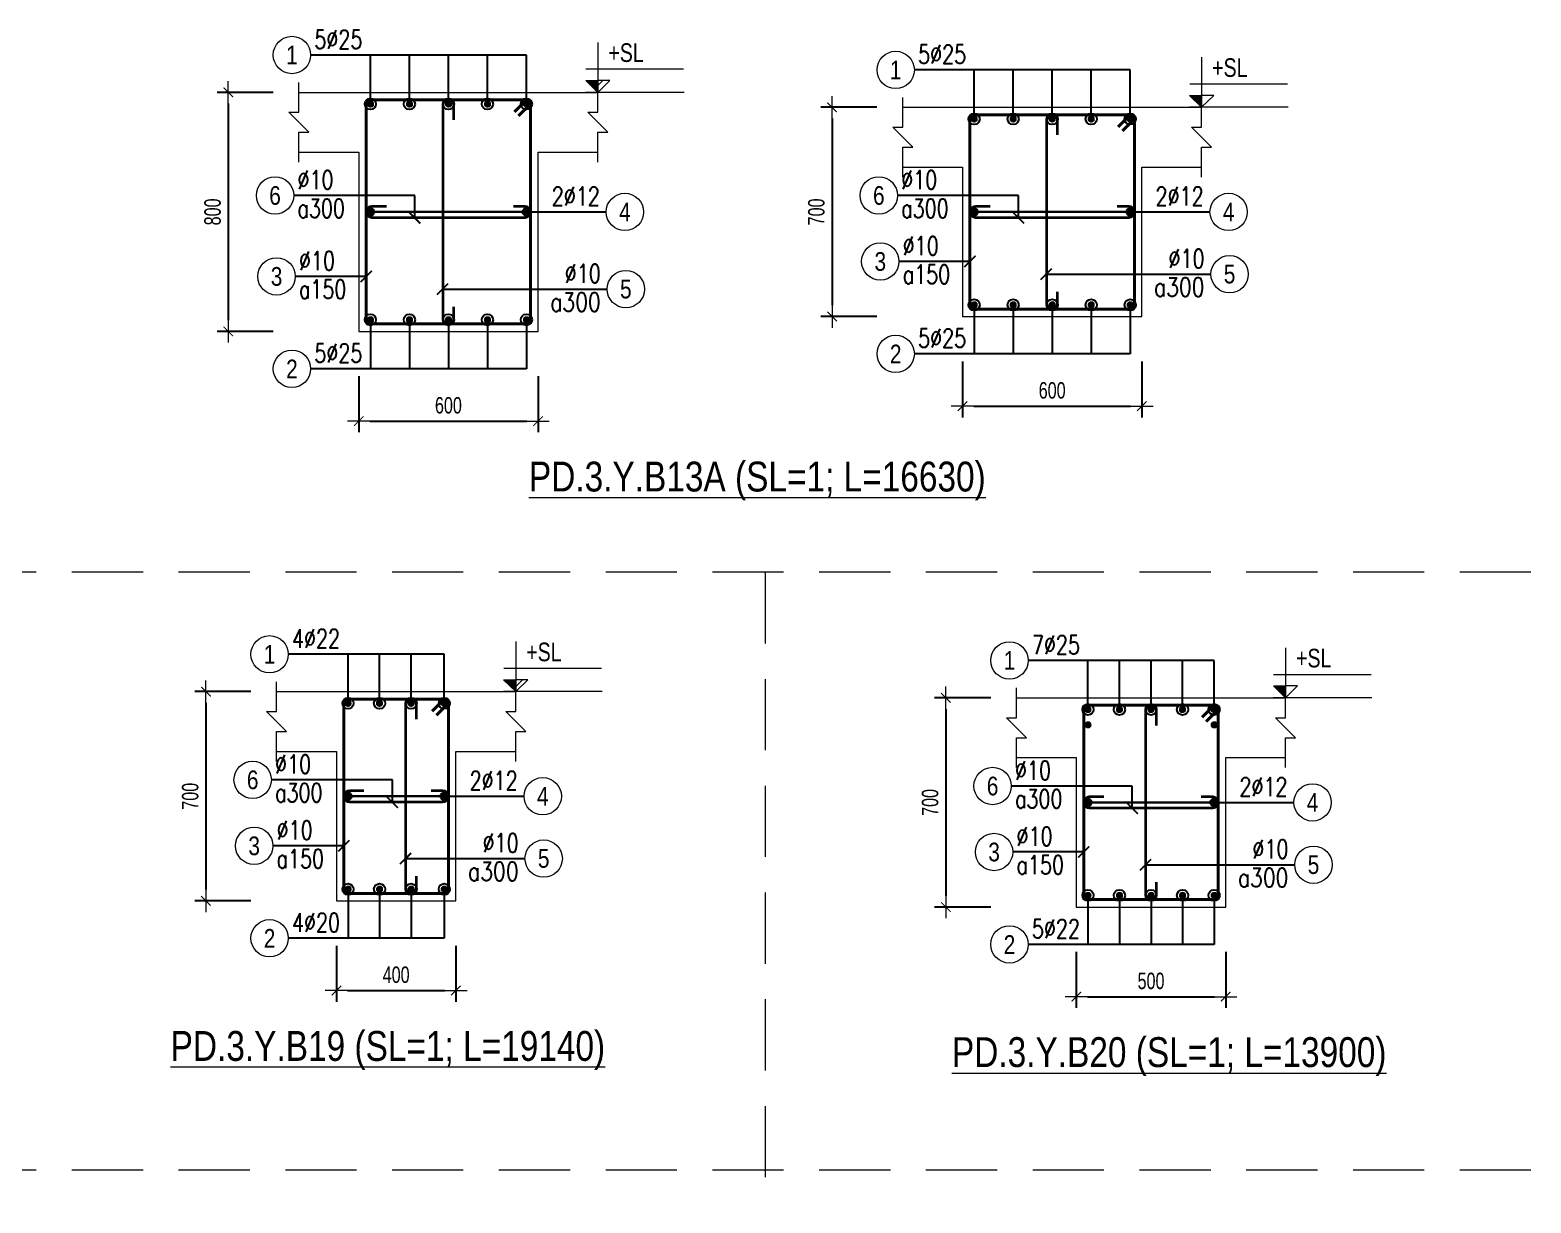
# Model space of a CAD drawing. Header units: millimetres. Extents: x 0 to 264070, y -218202 to 27271.
# Drawn here: x 259048 to 264070, y -197259 to -193334 of the extents above; entities that cross this region are included whole.
import ezdxf
from ezdxf.enums import TextEntityAlignment as Align

# ---------------------------------------------------------------- set-up
doc = ezdxf.new("R2010")
doc.units = ezdxf.units.MM
doc.header["$PDMODE"] = 3
doc.linetypes.add('HIDDEN2', pattern=[4.762499999999999, 3.175, -1.5875])
doc.layers.get('0').update_dxf_attribs({"lineweight": 20})
doc.layers.get('Defpoints').update_dxf_attribs({"color": 151, "lineweight": 9})
for name, color, linetype, lineweight in [('NDC_S_ANNO', 7, 'Continuous', 20), ('NDC_S_CONTINUOUS', 3, 'Continuous', 20), ('NDC_S_DIM', 1, 'Continuous', 15), ('NDC_S_HIDDEN', 8, 'HIDDEN2', 13), ('NDC_S_REBAR', 4, 'Continuous', 35), ('NDC_S_STIRRUP', 4, 'Continuous', 40), ('NDC_S_TEXT SYMBOL', 7, 'Continuous', 20), ('NDC_S_THIN LINE', 8, 'Continuous', 9), ('NDC_S_VN TEXT', 7, 'Continuous', 20)]:
    doc.layers.add(name, color=color, linetype=linetype, lineweight=lineweight)
doc.styles.add('ARIAL', font='arial.ttf', dxfattribs={"width": 0.8})
doc.styles.add('NDC_ANNO', font='', dxfattribs={"width": 0.8})
doc.styles.add('NDC_DIM', font='', dxfattribs={"width": 0.75})
doc.styles.add('NDC_EN TXT', font='romans.shx', dxfattribs={"width": 0.8})
doc.styles.get('NDC_ANNO').set_extended_font_data('Dotum')
doc.styles.get('NDC_DIM').set_extended_font_data('Dotum')
doc.dimstyles.new('NDC_dim_25', dxfattribs={"dimscale": 25, "dimtxt": 2.2, "dimasz": 1.5, "dimexe": 1.5, "dimexo": 2.5, "dimgap": 1, "dimtad": 1, "dimdec": 0, "dimzin": 0, "dimdsep": 46, "dimtxsty": 'NDC_DIM', "dimblk": 'DIMMARK', "dimcen": 0.09, "dimdle": 1.2, "dimclrd": 1, "dimclre": 1, "dimclrt": 3, "dimadec": 0, "dimazin": 0, "dimtfac": 1, "dimtdec": 0, "dimtix": 1, "dimtofl": 0, "dimtmove": 0, "dimatfit": 3, "dimfxl": 6, "dimfxlon": 1, "dimtolj": 1, "dimtzin": 0, "dimarcsym": 0})

# ---------------------------------------------------------------- blocks, each defined once
blk = doc.blocks.new('kata_block_TD')
at = {"color": 6, "linetype": 'ByBlock', "lineweight": -2, "style": 'ARIAL', "width": 0.8}
blk.add_attdef('SECTDET2', text='', height=5, dxfattribs=at).set_placement((0, 7.970649532882817), align=Align.CENTER)
at = {"color": 0, "linetype": 'ByBlock', "lineweight": -2, "style": 'ARIAL', "width": 0.8}
blk.add_attdef('SECTDET1', text='', height=5, dxfattribs=at).set_placement((0, 1.470649532882817), align=Align.CENTER)
at = {"color": 3, "lineweight": 25, "style": 'ARIAL', "width": 0.8}
blk.add_attdef('SSCALE', text='', height=2.5, dxfattribs=at).set_placement((0, -3.998868953555331), align=Align.CENTER)
blk = doc.blocks.new('kata_block_CT')
at = {"layer": 'NDC_S_ANNO'}
blk.add_hatch(color=3, dxfattribs=at).paths.add_polyline_path([(0, 1.596954857557648), (-1.612010908633238, 1.596954857557648), (0, 0)])
at = {"layer": 'NDC_S_ANNO', "ltscale": 50}
h = blk.add_hatch(dxfattribs=at)
h.set_pattern_fill('ANSI31', color=256, scale=1.406250541793835, style=0)
h.set_pattern_definition([(45.00000000000001, (0, 5.456968210637569e-12), (-3.157122508925224, 3.157122508925225), [])])
h.paths.add_polyline_path([(0, 1.596954857557648), (0, 0), (1.612010908924276, 1.596954857557648)])
for p, q in [((-1.592704896858777, 3.140833880479477), (11.46947077315417, 3.140833880479477)), ((11.56125648126181, 5.456968210637569e-12), (-1.63869572513795, 5.456968210637569e-12))]:
    blk.add_line(p, q, dxfattribs=at)
for points in [[(0, 6.69495074864426), (0, 0)], [(0, 0), (-1.612010908924276, 1.596954857557648), (0, 1.596954857557648)], [(0, 0), (1.612010908924276, 1.596954857557648), (0, 1.596954857557648)]]:
    blk.add_lwpolyline(points, dxfattribs=at)
at = {"layer": 'NDC_S_ANNO', "color": 8, "ltscale": 50}
blk.add_lwpolyline([(0, 0), (-1.612010908633238, 1.596954857557648), (0, 1.596954857557648)], dxfattribs=at)
at = {"layer": 'NDC_S_TEXT SYMBOL', "color": 3, "style": 'NDC_ANNO', "width": 0.8}
blk.add_attdef('CT', (1.409564409346785, 4.068271311703938), '', height=2.5, dxfattribs=at)
blk = doc.blocks.new('DIMMARK')
at = {"layer": 'NDC_S_DIM', "color": 1}
blk.add_line((-1.5, 0), (1, 0), dxfattribs=at)
at = {"layer": 'NDC_S_DIM', "color": 2, "const_width": 0.1}
blk.add_lwpolyline([(-0.4242640687119285, -0.4242640687119285), (0.4242640687119285, 0.4242640687119285)], dxfattribs=at)
blk = doc.blocks.new('*D707')
at = {"layer": 'Defpoints', "color": 0, "transparency": 16777216}
for p in [(260073.3753506809, -196248.340802604), (260473.3753506809, -196248.340802604), (260473.3753506809, -196548.340802604)]:
    blk.add_point(p, dxfattribs=at)
at = {"layer": 'NDC_S_DIM', "color": 1, "lineweight": -2, "transparency": 16777216}
for p, q in [((260073.3753506809, -196398.340802604), (260073.3753506809, -196585.840802604)), ((260473.3753506809, -196398.340802604), (260473.3753506809, -196585.840802604)), ((260110.8753506809, -196548.340802604), (260435.8753506809, -196548.340802604))]:
    blk.add_line(p, q, dxfattribs=at)
at = {"layer": 'NDC_S_DIM', "color": 1, "lineweight": -2, "transparency": 16777216, "xscale": 37.5, "yscale": 37.5, "zscale": 37.5, "rotation": 180}
blk.add_blockref('DIMMARK', (260073.3753506809, -196548.340802604), dxfattribs=at)
at = {"layer": 'NDC_S_DIM', "color": 1, "lineweight": -2, "transparency": 16777216, "xscale": 37.5, "yscale": 37.5, "zscale": 37.5}
blk.add_blockref('DIMMARK', (260473.3753506809, -196548.340802604), dxfattribs=at)
at = {"layer": 'NDC_S_DIM', "color": 3, "transparency": 16777216, "insert": (260273.3753506809, -196495.840802604), "char_height": 55.00000000000001, "attachment_point": 5, "style": 'NDC_DIM'}
blk.add_mtext('\\A1;400', dxfattribs=at)
blk = doc.blocks.new('*D708')
at = {"layer": 'Defpoints', "color": 0, "transparency": 16777216}
for p in [(260143.0484752253, -195548.340802604), (259637.0484752253, -196248.340802604), (260143.0484752253, -196248.340802604)]:
    blk.add_point(p, dxfattribs=at)
at = {"layer": 'NDC_S_DIM', "color": 1, "lineweight": -2, "transparency": 16777216}
for p, q in [((259787.0484752253, -195548.340802604), (259599.5484752253, -195548.340802604)), ((259637.0484752253, -195585.840802604), (259637.0484752253, -196210.840802604)), ((259787.0484752253, -196248.340802604), (259599.5484752253, -196248.340802604))]:
    blk.add_line(p, q, dxfattribs=at)
at = {"layer": 'NDC_S_DIM', "color": 1, "lineweight": -2, "transparency": 16777216, "xscale": 37.5, "yscale": 37.5, "zscale": 37.5}
for p, rotation in [((259637.0484752253, -195548.340802604), 90), ((259637.0484752253, -196248.340802604), 270)]:
    blk.add_blockref('DIMMARK', p, dxfattribs=dict(at, rotation=rotation))
at = {"layer": 'NDC_S_DIM', "color": 3, "transparency": 16777216, "insert": (259584.5484752253, -195898.340802604), "char_height": 55.00000000000001, "attachment_point": 5, "rotation": 90, "style": 'NDC_DIM'}
blk.add_mtext('\\A1;700', dxfattribs=at)
blk = doc.blocks.new('kata_block_THEP')
at = {"layer": 'NDC_S_REBAR', "color": 0}
for p, q in [((-0.5, 0), (0.5, 0)), ((-0.3535533905960619, 0.353553390592424), (0.3535533905960619, -0.353553390592424)), ((0.3535533905960619, 0.353553390592424), (-0.3535533905960619, -0.353553390592424)), ((0, 0.5), (0, -0.5))]:
    blk.add_line(p, q, dxfattribs=at)
at = {"layer": 'NDC_S_REBAR', "color": 0, "const_width": 0.08333333333333334}
blk.add_lwpolyline([(-0.5, -1.818989403545856e-12, 1), (0.5000000000145519, -1.818989403545856e-12, 1), (-0.5, -1.818989403545856e-12, 1)], format="xyb", dxfattribs=at)
blk = doc.blocks.new('*U240')
blk.add_circle((-2.5, 0), 2.5)
at = {"layer": 'NDC_S_VN TEXT', "color": 3, "style": 'NDC_EN TXT', "width": 0.75}
blk.add_attdef('DK1', (0.5, 0.8455043070534884), '', height=2.5, dxfattribs=at)
at = {"layer": 'NDC_S_VN TEXT', "color": 7, "style": 'ARIAL', "width": 0.8}
blk.add_attdef('SH2', text='', height=2.5, dxfattribs=at).set_placement((-2.5, 0), align=Align.MIDDLE)
blk = doc.blocks.new('*U241')
blk.add_circle((-2.5, 0), 2.5)
at = {"layer": 'NDC_S_VN TEXT', "color": 3, "style": 'NDC_EN TXT', "width": 0.75}
for tag, p in [('DK1', (0.5, 0.8455043070534884)), ('KC1', (0.5, -2.972544307831413))]:
    blk.add_attdef(tag, p, '', height=2.5, dxfattribs=at)
at = {"layer": 'NDC_S_VN TEXT', "color": 7, "style": 'ARIAL', "width": 0.8}
blk.add_attdef('SH2', text='', height=2.5, dxfattribs=at).set_placement((-2.5, 0), align=Align.MIDDLE)
blk = doc.blocks.new('*U239')
blk.add_circle((2.5, 0), 2.5)
at = {"layer": 'NDC_S_VN TEXT', "color": 3, "style": 'NDC_EN TXT', "width": 0.75}
blk.add_attdef('DK2', text='', height=2.5, dxfattribs=at).set_placement((-0.85, 0.8455043070534884), align=Align.RIGHT)
at = {"layer": 'NDC_S_VN TEXT', "color": 7, "style": 'ARIAL', "width": 0.8}
blk.add_attdef('SH3', text='', height=2.5, dxfattribs=at).set_placement((2.5, 0), align=Align.MIDDLE)
blk = doc.blocks.new('*U321')
blk.add_circle((2.5, 0), 2.5)
at = {"layer": 'NDC_S_VN TEXT', "color": 3, "style": 'NDC_EN TXT'}
for tag, width, p in [('DK2', 0.75, (-0.85, 0.8455043070534884)), ('KC2', 0.8, (-0.85, -2.972544307831413))]:
    blk.add_attdef(tag, text='', height=2.5, dxfattribs=dict(at, width=width)).set_placement(p, align=Align.RIGHT)
at = {"layer": 'NDC_S_VN TEXT', "color": 7, "style": 'ARIAL', "width": 0.8}
blk.add_attdef('SH3', text='', height=2.5, dxfattribs=at).set_placement((2.5, 0), align=Align.MIDDLE)
blk = doc.blocks.new('*D709')
at = {"layer": 'Defpoints', "color": 0, "transparency": 16777216}
for p in [(262548.8096898029, -196269.0236744645), (263048.8096898029, -196269.0236744645), (263048.8096898029, -196569.0236744645)]:
    blk.add_point(p, dxfattribs=at)
at = {"layer": 'NDC_S_DIM', "color": 1, "lineweight": -2, "transparency": 16777216}
for p, q in [((262548.8096898029, -196419.0236744645), (262548.8096898029, -196606.5236744645)), ((263048.8096898029, -196419.0236744645), (263048.8096898029, -196606.5236744645)), ((262586.3096898029, -196569.0236744645), (263011.3096898029, -196569.0236744645))]:
    blk.add_line(p, q, dxfattribs=at)
at = {"layer": 'NDC_S_DIM', "color": 1, "lineweight": -2, "transparency": 16777216, "xscale": 37.5, "yscale": 37.5, "zscale": 37.5, "rotation": 180}
blk.add_blockref('DIMMARK', (262548.8096898029, -196569.0236744645), dxfattribs=at)
at = {"layer": 'NDC_S_DIM', "color": 1, "lineweight": -2, "transparency": 16777216, "xscale": 37.5, "yscale": 37.5, "zscale": 37.5}
blk.add_blockref('DIMMARK', (263048.8096898029, -196569.0236744645), dxfattribs=at)
at = {"layer": 'NDC_S_DIM', "color": 3, "transparency": 16777216, "insert": (262798.8096898029, -196516.5236744645), "char_height": 55.00000000000001, "attachment_point": 5, "style": 'NDC_DIM'}
blk.add_mtext('\\A1;500', dxfattribs=at)
blk = doc.blocks.new('*D710')
at = {"layer": 'Defpoints', "color": 0, "transparency": 16777216}
for p in [(262618.4828143472, -195569.0236744645), (262112.4828143472, -196269.0236744645), (262618.4828143472, -196269.0236744645)]:
    blk.add_point(p, dxfattribs=at)
at = {"layer": 'NDC_S_DIM', "color": 1, "lineweight": -2, "transparency": 16777216}
for p, q in [((262262.4828143472, -195569.0236744645), (262074.9828143472, -195569.0236744645)), ((262112.4828143472, -195606.5236744645), (262112.4828143472, -196231.5236744645)), ((262262.4828143472, -196269.0236744645), (262074.9828143472, -196269.0236744645))]:
    blk.add_line(p, q, dxfattribs=at)
at = {"layer": 'NDC_S_DIM', "color": 1, "lineweight": -2, "transparency": 16777216, "xscale": 37.5, "yscale": 37.5, "zscale": 37.5}
for p, rotation in [((262112.4828143472, -195569.0236744645), 90), ((262112.4828143472, -196269.0236744645), 270)]:
    blk.add_blockref('DIMMARK', p, dxfattribs=dict(at, rotation=rotation))
at = {"layer": 'NDC_S_DIM', "color": 3, "transparency": 16777216, "insert": (262059.9828143472, -195919.0236744644), "char_height": 55.00000000000001, "attachment_point": 5, "rotation": 90, "style": 'NDC_DIM'}
blk.add_mtext('\\A1;700', dxfattribs=at)
blk = doc.blocks.new('*D780')
at = {"layer": 'Defpoints', "color": 0, "transparency": 16777216}
for p in [(260148.21023786, -194343.0467164834), (260748.21023786, -194343.0467164834), (260748.21023786, -194643.0467164834)]:
    blk.add_point(p, dxfattribs=at)
at = {"layer": 'NDC_S_DIM', "color": 1, "lineweight": -2, "transparency": 16777216}
for p, q in [((260148.21023786, -194493.0467164834), (260148.21023786, -194680.5467164834)), ((260748.21023786, -194493.0467164834), (260748.21023786, -194680.5467164834)), ((260185.71023786, -194643.0467164834), (260710.71023786, -194643.0467164834))]:
    blk.add_line(p, q, dxfattribs=at)
at = {"layer": 'NDC_S_DIM', "color": 1, "lineweight": -2, "transparency": 16777216, "xscale": 37.5, "yscale": 37.5, "zscale": 37.5, "rotation": 180}
blk.add_blockref('DIMMARK', (260148.21023786, -194643.0467164834), dxfattribs=at)
at = {"layer": 'NDC_S_DIM', "color": 1, "lineweight": -2, "transparency": 16777216, "xscale": 37.5, "yscale": 37.5, "zscale": 37.5}
blk.add_blockref('DIMMARK', (260748.21023786, -194643.0467164834), dxfattribs=at)
at = {"layer": 'NDC_S_DIM', "color": 3, "transparency": 16777216, "insert": (260448.21023786, -194590.5467164834), "char_height": 55.00000000000001, "attachment_point": 5, "style": 'NDC_DIM'}
blk.add_mtext('\\A1;600', dxfattribs=at)
blk = doc.blocks.new('*D781')
at = {"layer": 'Defpoints', "color": 0, "transparency": 16777216}
for p in [(260217.8833624044, -193543.0467164834), (259711.8833624043, -194343.0467164834), (260217.8833624044, -194343.0467164834)]:
    blk.add_point(p, dxfattribs=at)
at = {"layer": 'NDC_S_DIM', "color": 1, "lineweight": -2, "transparency": 16777216}
for p, q in [((259861.8833624043, -193543.0467164834), (259674.3833624043, -193543.0467164834)), ((259711.8833624043, -193580.5467164834), (259711.8833624043, -194305.5467164834)), ((259861.8833624043, -194343.0467164834), (259674.3833624043, -194343.0467164834))]:
    blk.add_line(p, q, dxfattribs=at)
at = {"layer": 'NDC_S_DIM', "color": 1, "lineweight": -2, "transparency": 16777216, "xscale": 37.5, "yscale": 37.5, "zscale": 37.5}
for p, rotation in [((259711.8833624043, -193543.0467164834), 90), ((259711.8833624043, -194343.0467164834), 270)]:
    blk.add_blockref('DIMMARK', p, dxfattribs=dict(at, rotation=rotation))
at = {"layer": 'NDC_S_DIM', "color": 3, "transparency": 16777216, "insert": (259659.3833624044, -193943.0467164833), "char_height": 55.00000000000001, "attachment_point": 5, "rotation": 90, "style": 'NDC_DIM'}
blk.add_mtext('\\A1;800', dxfattribs=at)
blk = doc.blocks.new('*D782')
at = {"layer": 'Defpoints', "color": 0, "transparency": 16777216}
for p in [(262168.105331376, -194293.0467164834), (262768.105331376, -194293.0467164834), (262768.105331376, -194593.0467164834)]:
    blk.add_point(p, dxfattribs=at)
at = {"layer": 'NDC_S_DIM', "color": 1, "lineweight": -2, "transparency": 16777216}
for p, q in [((262168.105331376, -194443.0467164834), (262168.105331376, -194630.5467164834)), ((262768.105331376, -194443.0467164834), (262768.105331376, -194630.5467164834)), ((262205.605331376, -194593.0467164834), (262730.605331376, -194593.0467164834))]:
    blk.add_line(p, q, dxfattribs=at)
at = {"layer": 'NDC_S_DIM', "color": 1, "lineweight": -2, "transparency": 16777216, "xscale": 37.5, "yscale": 37.5, "zscale": 37.5, "rotation": 180}
blk.add_blockref('DIMMARK', (262168.105331376, -194593.0467164834), dxfattribs=at)
at = {"layer": 'NDC_S_DIM', "color": 1, "lineweight": -2, "transparency": 16777216, "xscale": 37.5, "yscale": 37.5, "zscale": 37.5}
blk.add_blockref('DIMMARK', (262768.105331376, -194593.0467164834), dxfattribs=at)
at = {"layer": 'NDC_S_DIM', "color": 3, "transparency": 16777216, "insert": (262468.105331376, -194540.5467164834), "char_height": 55.00000000000001, "attachment_point": 5, "style": 'NDC_DIM'}
blk.add_mtext('\\A1;600', dxfattribs=at)
blk = doc.blocks.new('*D783')
at = {"layer": 'Defpoints', "color": 0, "transparency": 16777216}
for p in [(262237.7784559203, -193593.0467164834), (261731.7784559203, -194293.0467164834), (262237.7784559203, -194293.0467164834)]:
    blk.add_point(p, dxfattribs=at)
at = {"layer": 'NDC_S_DIM', "color": 1, "lineweight": -2, "transparency": 16777216}
for p, q in [((261881.7784559203, -193593.0467164834), (261694.2784559203, -193593.0467164834)), ((261731.7784559203, -193630.5467164834), (261731.7784559203, -194255.5467164834)), ((261881.7784559203, -194293.0467164834), (261694.2784559203, -194293.0467164834))]:
    blk.add_line(p, q, dxfattribs=at)
at = {"layer": 'NDC_S_DIM', "color": 1, "lineweight": -2, "transparency": 16777216, "xscale": 37.5, "yscale": 37.5, "zscale": 37.5}
for p, rotation in [((261731.7784559203, -193593.0467164834), 90), ((261731.7784559203, -194293.0467164834), 270)]:
    blk.add_blockref('DIMMARK', p, dxfattribs=dict(at, rotation=rotation))
at = {"layer": 'NDC_S_DIM', "color": 3, "transparency": 16777216, "insert": (261679.2784559203, -193943.0467164833), "char_height": 55.00000000000001, "attachment_point": 5, "rotation": 90, "style": 'NDC_DIM'}
blk.add_mtext('\\A1;700', dxfattribs=at)

msp = doc.modelspace()

# ---------------------------------------------------------------- linework, layer by layer
at = {"layer": 'NDC_S_CONTINUOUS'}
for points in [[(259948.21023786, -193543.0467164834), (260148.21023786, -193543.0467164834), (260148.21023786, -193543.0467164834), (260748.21023786, -193543.0467164834), (260748.21023786, -193543.0467164834), (260948.21023786, -193543.0467164834)], [(261968.105331376, -193593.0467164834), (262168.105331376, -193593.0467164834), (262168.105331376, -193593.0467164834), (262768.105331376, -193593.0467164834), (262768.105331376, -193593.0467164834), (262968.105331376, -193593.0467164834)], [(259948.21023786, -193743.0467164834), (260148.21023786, -193743.0467164834), (260148.21023786, -194343.0467164834), (260748.21023786, -194343.0467164834), (260748.21023786, -193743.0467164834), (260948.21023786, -193743.0467164834)], [(261968.105331376, -193793.0467164834), (262168.105331376, -193793.0467164834), (262168.105331376, -194293.0467164834), (262768.105331376, -194293.0467164834), (262768.105331376, -193793.0467164834), (262968.105331376, -193793.0467164834)], [(259873.3753506809, -195548.340802604), (260073.3753506809, -195548.340802604), (260073.3753506809, -195548.340802604), (260473.3753506809, -195548.340802604), (260473.3753506809, -195548.340802604), (260673.3753506809, -195548.340802604)], [(262348.8096898029, -195569.0236744645), (262548.8096898029, -195569.0236744645), (262548.8096898029, -195569.0236744645), (263048.8096898029, -195569.0236744645), (263048.8096898029, -195569.0236744645), (263248.8096898029, -195569.0236744645)], [(259873.3753506809, -195748.340802604), (260073.3753506809, -195748.340802604), (260073.3753506809, -196248.340802604), (260473.3753506809, -196248.340802604), (260473.3753506809, -195748.340802604), (260673.3753506809, -195748.340802604)], [(262348.8096898029, -195769.0236744645), (262548.8096898029, -195769.0236744645), (262548.8096898029, -196269.0236744645), (263048.8096898029, -196269.0236744645), (263048.8096898029, -195769.0236744645), (263248.8096898029, -195769.0236744645)]]:
    msp.add_lwpolyline(points, dxfattribs=at)
at = {"layer": 'NDC_S_HIDDEN', "ltscale": 75}
for p, q in [((264069.962048562, -195149.0592886377), (246139.3854869821, -195149.0592886377)), ((261508.4511111933, -195149.0592886377), (261508.4511111933, -201149.0592886309)), ((264069.962048562, -197149.0592886354), (246139.3854869821, -197149.0592886354))]:
    msp.add_line(p, q, dxfattribs=at)
at = {"layer": 'NDC_S_REBAR'}
for points in [[(260466.5802799541, -193635.3914064167), (260466.5802799541, -193586.4782366068, 0.9999999999999999), (260429.7162799541, -193586.4782366068), (260429.7162799541, -194299.6147164833, 0.9999999999999999), (260466.5802799541, -194299.6147164833), (260466.5802799541, -194260.3578254745, -0.414213562)], [(262486.4753734701, -193685.3914064167), (262486.4753734701, -193636.4782366068, 0.9999999999999999), (262449.6113734701, -193636.4782366068), (262449.6113734701, -194249.6147164833, 0.9999999999999999), (262486.4753734701, -194249.6147164833), (262486.4753734701, -194210.3578254745, -0.414213562)], [(260240.5554076699, -193924.6147164834), (260191.6422378601, -193924.6147164834, 0.9999999999999999), (260191.6422378601, -193961.4787164834), (260704.77823786, -193961.4787164834, 0.9999999999999999), (260704.77823786, -193924.6147164834), (260665.5213468512, -193924.6147164834, -0.414213562)], [(262260.4505011859, -193924.6147164834), (262211.5373313761, -193924.6147164834, 0.9999999999999999), (262211.5373313761, -193961.4787164834), (262724.673331376, -193961.4787164834, 0.9999999999999999), (262724.673331376, -193924.6147164834), (262685.4164403672, -193924.6147164834, -0.414213562)], [(260341.807350681, -195640.6854925373), (260341.807350681, -195591.7723227275, 0.9999999999999999), (260304.9433506809, -195591.7723227275), (260304.9433506809, -196204.908802604, 0.9999999999999999), (260341.807350681, -196204.908802604), (260341.807350681, -196165.6519115951, -0.414213562)], [(262817.2416898029, -195661.3683643978), (262817.2416898029, -195612.4551945879, 0.9999999999999999), (262780.3776898028, -195612.4551945879), (262780.3776898028, -196225.5916744644, 0.9999999999999999), (262817.2416898029, -196225.5916744644), (262817.2416898029, -196186.3347834556, -0.414213562)], [(260165.7205204908, -195879.908802604), (260116.807350681, -195879.908802604, 0.9999999999999999), (260116.807350681, -195916.7728026041), (260429.9433506809, -195916.7728026041, 0.9999999999999999), (260429.9433506809, -195879.908802604), (260390.6864596721, -195879.908802604, -0.414213562)], [(262641.1548596128, -195900.5916744645), (262592.2416898029, -195900.5916744645, 0.9999999999999999), (262592.2416898029, -195937.4556744645), (263005.3776898028, -195937.4556744645, 0.9999999999999999), (263005.3776898028, -195900.5916744645), (262966.120798794, -195900.5916744645, -0.414213562)]]:
    msp.add_lwpolyline(points, format="xyb", dxfattribs=at)
at = {"layer": 'NDC_S_STIRRUP'}
for points in [[(260669.21023786, -193608.0467164834), (260709.21023786, -193568.0467164834, -0.414213562), (260723.21023786, -193582.0467164834), (260723.21023786, -194304.0467164834, -0.414213562), (260709.21023786, -194318.0467164834), (260187.21023786, -194318.0467164834, -0.414213562), (260173.21023786, -194304.0467164834), (260173.21023786, -193582.0467164834, -0.414213562), (260187.21023786, -193568.0467164834), (260709.21023786, -193568.0467164834, -0.414213562), (260723.21023786, -193582.0467164834), (260683.21023786, -193622.0467164834)], [(262689.105331376, -193658.0467164834), (262729.105331376, -193618.0467164834, -0.414213562), (262743.105331376, -193632.0467164834), (262743.105331376, -194254.0467164834, -0.414213562), (262729.105331376, -194268.0467164834), (262207.105331376, -194268.0467164834, -0.414213562), (262193.105331376, -194254.0467164834), (262193.105331376, -193632.0467164834, -0.414213562), (262207.105331376, -193618.0467164834), (262729.105331376, -193618.0467164834, -0.414213562), (262743.105331376, -193632.0467164834), (262703.105331376, -193672.0467164834)], [(260394.3753506809, -195613.340802604), (260434.3753506809, -195573.340802604, -0.414213562), (260448.3753506809, -195587.340802604), (260448.3753506809, -196209.340802604, -0.414213562), (260434.3753506809, -196223.340802604), (260112.3753506809, -196223.340802604, -0.414213562), (260098.3753506809, -196209.340802604), (260098.3753506809, -195587.340802604, -0.414213562), (260112.3753506809, -195573.340802604), (260434.3753506809, -195573.340802604, -0.414213562), (260448.3753506809, -195587.340802604), (260408.3753506809, -195627.340802604)], [(262969.8096898029, -195634.0236744645), (263009.8096898029, -195594.0236744645, -0.414213562), (263023.8096898029, -195608.0236744645), (263023.8096898029, -196230.0236744645, -0.414213562), (263009.8096898029, -196244.0236744645), (262587.8096898029, -196244.0236744645, -0.414213562), (262573.8096898029, -196230.0236744645), (262573.8096898029, -195608.0236744645, -0.414213562), (262587.8096898029, -195594.0236744645), (263009.8096898029, -195594.0236744645, -0.414213562), (263023.8096898029, -195608.0236744645), (262983.8096898029, -195648.0236744645)]]:
    msp.add_lwpolyline(points, format="xyb", dxfattribs=at)
at = {"layer": 'NDC_S_THIN LINE'}
for points in [[(259948.21023786, -193776.3800498167), (259948.21023786, -193676.3800498167), (259981.5435711934, -193676.3800498167), (259914.8769045267, -193609.71338315), (259948.21023786, -193609.71338315), (259948.21023786, -193509.71338315)], [(260948.21023786, -193776.3800498167), (260948.21023786, -193676.3800498167), (260981.5435711934, -193676.3800498167), (260914.8769045267, -193609.71338315), (260948.21023786, -193609.71338315), (260948.21023786, -193509.71338315)], [(261968.105331376, -193826.3800498167), (261968.105331376, -193726.3800498167), (262001.4386647093, -193726.3800498167), (261934.7719980426, -193659.71338315), (261968.105331376, -193659.71338315), (261968.105331376, -193559.71338315)], [(262968.105331376, -193826.3800498167), (262968.105331376, -193726.3800498167), (263001.4386647093, -193726.3800498167), (262934.7719980426, -193659.71338315), (262968.105331376, -193659.71338315), (262968.105331376, -193559.71338315)], [(259873.3753506809, -195781.6741359374), (259873.3753506809, -195681.6741359374), (259906.7086840143, -195681.6741359374), (259840.0420173476, -195615.0074692707), (259873.3753506809, -195615.0074692707), (259873.3753506809, -195515.0074692707)], [(260673.3753506809, -195781.6741359374), (260673.3753506809, -195681.6741359374), (260706.7086840143, -195681.6741359374), (260640.0420173476, -195615.0074692707), (260673.3753506809, -195615.0074692707), (260673.3753506809, -195515.0074692707)], [(262348.8096898029, -195802.3570077978), (262348.8096898029, -195702.3570077978), (262382.1430231362, -195702.3570077978), (262315.4763564696, -195635.6903411311), (262348.8096898029, -195635.6903411311), (262348.8096898029, -195535.6903411311)], [(263248.8096898029, -195802.3570077978), (263248.8096898029, -195702.3570077978), (263282.1430231362, -195702.3570077978), (263215.4763564696, -195635.6903411311), (263248.8096898029, -195635.6903411311), (263248.8096898029, -195535.6903411311)]]:
    msp.add_lwpolyline(points, dxfattribs=at)

# ---------------------------------------------------------------- block references
at = {"layer": 'NDC_S_REBAR', "color": 3, "xscale": 22, "yscale": 22, "zscale": 22}
for p in [(260187.21023786, -193582.0467164834), (262207.105331376, -193632.0467164834), (260187.21023786, -193943.0467164834), (262207.105331376, -193943.0467164834), (262207.105331376, -194254.0467164834), (260187.21023786, -194304.0467164834), (260112.3753506809, -195587.340802604), (262587.8096898029, -195608.0236744645), (260112.3753506809, -195898.340802604), (262587.8096898029, -195919.0236744645), (260112.3753506809, -196209.340802604), (262587.8096898029, -196230.0236744645)]:
    msp.add_blockref('kata_block_THEP', p, dxfattribs=at)
at = {"layer": 'NDC_S_REBAR', "xscale": 22, "yscale": 22, "zscale": 22}
for p in [(260317.71023786, -193582.0467164834), (260448.21023786, -193582.0467164834), (260578.71023786, -193582.0467164834), (260709.21023786, -193582.0467164834), (262337.605331376, -193632.0467164834), (262468.105331376, -193632.0467164834), (262598.605331376, -193632.0467164834), (262729.105331376, -193632.0467164834), (260709.21023786, -193943.0467164834), (262729.105331376, -193943.0467164834), (262337.605331376, -194254.0467164834), (262468.105331376, -194254.0467164834), (262598.605331376, -194254.0467164834), (262729.105331376, -194254.0467164834), (260317.71023786, -194304.0467164834), (260448.21023786, -194304.0467164834), (260578.71023786, -194304.0467164834), (260709.21023786, -194304.0467164834), (260434.3753506809, -195587.340802604), (263009.8096898029, -195608.0236744645), (262587.8096898029, -195659.6226865959), (263009.8096898029, -195659.6226865959), (260434.3753506809, -195898.340802604), (263009.8096898029, -195919.0236744645), (260217.8753506809, -196209.340802604), (260323.3753506809, -196209.340802604), (260434.3753506809, -196209.340802604), (262693.3096898029, -196230.0236744645), (262798.8096898029, -196230.0236744645), (262904.3096898029, -196230.0236744645), (263009.8096898029, -196230.0236744645)]:
    msp.add_blockref('kata_block_THEP', p, dxfattribs=at)
at = {"layer": 'NDC_S_REBAR', "xscale": -22, "yscale": 22, "zscale": 22, "rotation": 180}
for p in [(260217.8753506809, -195587.340802604), (260323.3753506809, -195587.340802604), (262693.3096898029, -195608.0236744645), (262798.8096898029, -195608.0236744645), (262904.3096898029, -195608.0236744645)]:
    msp.add_blockref('kata_block_THEP', p, dxfattribs=at)
at = {"layer": 'NDC_S_THIN LINE', "xscale": 25, "yscale": 25, "zscale": 25}
for name, p, values in [('*U240', (259987.21023786, -193418.0467164834), {'SH2': '1', 'DK1': '5%%c25'}), ('*U240', (262007.105331376, -193468.0467164834), {'SH2': '1', 'DK1': '5%%c25'}), ('*U241', (259930.71023786, -193888.0467164834), {'SH2': '6', 'DK1': '%%c10', 'KC1': 'a300'}), ('*U241', (261950.605331376, -193888.0467164834), {'SH2': '6', 'DK1': '%%c10', 'KC1': 'a300'}), ('*U239', (260976.1004816576, -193943.0467164834), {'SH3': '4', 'DK2': '2%%c12'}), ('*U239', (262995.9955751736, -193943.0467164834), {'SH3': '4', 'DK2': '2%%c12'}), ('*U241', (261955.605331376, -194108.8673870929), {'SH2': '3', 'DK1': '%%c10', 'KC1': 'a150'}), ('*U241', (259935.71023786, -194158.8673870929), {'SH2': '3', 'DK1': '%%c10', 'KC1': 'a150'}), ('*U321', (262999.1615302403, -194151.5138446627), {'SH3': '5', 'DK2': '%%c10', 'KC2': 'a300'}), ('*U321', (260979.2664367243, -194201.5138446627), {'SH3': '5', 'DK2': '%%c10', 'KC2': 'a300'}), ('*U240', (262007.105331376, -194418.0467164834), {'SH2': '2', 'DK1': '5%%c25'}), ('*U240', (259987.21023786, -194468.0467164834), {'SH2': '2', 'DK1': '5%%c25'}), ('*U240', (259912.3753506809, -195423.340802604), {'SH2': '1', 'DK1': '4%%c22'}), ('*U240', (262387.8096898029, -195444.0236744645), {'SH2': '1', 'DK1': '7%%c25'}), ('*U241', (259855.8753506809, -195843.340802604), {'SH2': '6', 'DK1': '%%c10', 'KC1': 'a300'}), ('*U241', (262331.3096898029, -195864.0236744645), {'SH2': '6', 'DK1': '%%c10', 'KC1': 'a300'}), ('*U239', (260701.2655944785, -195898.340802604), {'SH3': '4', 'DK2': '2%%c12'}), ('*U239', (263276.6999336004, -195919.0236744645), {'SH3': '4', 'DK2': '2%%c12'}), ('*U241', (259860.8753506809, -196064.1614732136), {'SH2': '3', 'DK1': '%%c10', 'KC1': 'a150'}), ('*U321', (260704.4315495452, -196106.8079307833), {'SH3': '5', 'DK2': '%%c10', 'KC2': 'a300'}), ('*U241', (262336.3096898029, -196084.844345074), {'SH2': '3', 'DK1': '%%c10', 'KC1': 'a150'}), ('*U321', (263279.8658886671, -196127.4908026438), {'SH3': '5', 'DK2': '%%c10', 'KC2': 'a300'}), ('*U240', (259912.3753506809, -196373.340802604), {'SH2': '2', 'DK1': '4%%c20'}), ('*U240', (262387.8096898029, -196394.0236744645), {'SH2': '2', 'DK1': '5%%c22'})]:
    msp.add_blockref(name, p, dxfattribs=at).add_auto_attribs(values)
at = {"layer": 'NDC_S_VN TEXT', "xscale": 25, "yscale": 25, "zscale": 25}
for p in [(260948.21023786, -193543.0467164834), (262968.105331376, -193593.0467164834), (260673.3753506809, -195548.340802604), (263248.8096898029, -195569.0236744645)]:
    msp.add_blockref('kata_block_CT', p, dxfattribs=at).add_auto_attribs({'CT': '+SL'})
at = {"layer": 'NDC_S_VN TEXT'}
ref = msp.add_blockref('kata_block_TD', (261481.6971939465, -194907.9523634204), dxfattribs=dict(at, xscale=20, yscale=20, zscale=20))
ref.add_attrib('SECTDET1', '%%uPD.3.Y.B13A (SL=1; L=16630)', dxfattribs={"layer": '0', "color": 0, "linetype": 'ByBlock', "lineweight": -2, "height": 100, "style": 'ARIAL', "width": 0.8}).set_placement((261481.6971939465, -194878.5393727627), align=Align.CENTER)
ref = msp.add_blockref('kata_block_TD', (260245.7904943738, -196813.246449541), dxfattribs=dict(at, xscale=20, yscale=20, zscale=20))
ref.add_attrib('SECTDET1', '%%uPD.3.Y.B19 (SL=1; L=19140)', dxfattribs={"layer": '0', "color": 0, "linetype": 'ByBlock', "lineweight": -2, "height": 100, "style": 'ARIAL', "width": 0.8}).set_placement((260245.7904943738, -196783.8334588833), align=Align.CENTER)
ref = msp.add_blockref('kata_block_TD', (262859.6838945777, -196833.9293214015), dxfattribs=dict(at, xscale=20, yscale=20, zscale=20))
ref.add_attrib('SECTDET1', '%%uPD.3.Y.B20 (SL=1; L=13900)', dxfattribs={"layer": '0', "color": 0, "linetype": 'ByBlock', "lineweight": -2, "height": 100, "style": 'ARIAL', "width": 0.8}).set_placement((262859.6838945777, -196804.5163307438), align=Align.CENTER)

# ---------------------------------------------------------------- dimensions: what is measured, and where the dimension line sits
at = {"layer": 'NDC_S_DIM'}
for base, p1, p2, picture, middle in [((259711.8833624043, -194343.0467164834), (260217.8833624044, -193543.0467164834), (260217.8833624044, -194343.0467164834), '*D781', (259659.3833624044, -193943.0467164833)), ((261731.7784559203, -194293.0467164834), (262237.7784559203, -193593.0467164834), (262237.7784559203, -194293.0467164834), '*D783', (261679.2784559203, -193943.0467164833)), ((259637.0484752253, -196248.340802604), (260143.0484752253, -195548.340802604), (260143.0484752253, -196248.340802604), '*D708', (259584.5484752253, -195898.340802604)), ((262112.4828143472, -196269.0236744645), (262618.4828143472, -195569.0236744645), (262618.4828143472, -196269.0236744645), '*D710', (262059.9828143472, -195919.0236744644))]:
    dim = msp.add_linear_dim(base=base, p1=p1, p2=p2, angle=270, dimstyle='NDC_dim_25', dxfattribs=at)
    dim.commit()
    dim.dimension.update_dxf_attribs({"geometry": picture, "text_midpoint": middle})
for base, p1, p2, picture, middle in [((262768.105331376, -194593.0467164834), (262168.105331376, -194293.0467164834), (262768.105331376, -194293.0467164834), '*D782', (262468.105331376, -194540.5467164834)), ((260748.21023786, -194643.0467164834), (260148.21023786, -194343.0467164834), (260748.21023786, -194343.0467164834), '*D780', (260448.21023786, -194590.5467164834)), ((260473.3753506809, -196548.340802604), (260073.3753506809, -196248.340802604), (260473.3753506809, -196248.340802604), '*D707', (260273.3753506809, -196495.840802604)), ((263048.8096898029, -196569.0236744645), (262548.8096898029, -196269.0236744645), (263048.8096898029, -196269.0236744645), '*D709', (262798.8096898029, -196516.5236744645))]:
    dim = msp.add_linear_dim(base=base, p1=p1, p2=p2, dimstyle='NDC_dim_25', dxfattribs=at)
    dim.commit()
    dim.dimension.update_dxf_attribs({"geometry": picture, "text_midpoint": middle})

# ---------------------------------------------------------------- leaders
at = {"layer": 'NDC_S_THIN LINE'}
for points, override in [([(260187.21023786, -193582.0467164834), (260187.21023786, -193418.0467164834), (259987.21023786, -193418.0467164834)], {"dimldrblk": 'DotBlank'}), ([(260317.71023786, -193582.0467164834), (260317.71023786, -193418.0467164834), (259987.21023786, -193418.0467164834)], {"dimldrblk": 'DotBlank'}), ([(260448.21023786, -193582.0467164834), (260448.21023786, -193418.0467164834), (259987.21023786, -193418.0467164834)], {"dimldrblk": 'DotBlank'}), ([(260578.71023786, -193582.0467164834), (260578.71023786, -193418.0467164834), (259987.21023786, -193418.0467164834)], {"dimldrblk": 'DotBlank'}), ([(260709.21023786, -193582.0467164834), (260709.21023786, -193418.0467164834), (259987.21023786, -193418.0467164834)], {"dimldrblk": 'DotBlank'}), ([(262207.105331376, -193632.0467164834), (262207.105331376, -193468.0467164834), (262007.105331376, -193468.0467164834)], {"dimldrblk": 'DotBlank'}), ([(262337.605331376, -193632.0467164834), (262337.605331376, -193468.0467164834), (262007.105331376, -193468.0467164834)], {"dimldrblk": 'DotBlank'}), ([(262468.105331376, -193632.0467164834), (262468.105331376, -193468.0467164834), (262007.105331376, -193468.0467164834)], {"dimldrblk": 'DotBlank'}), ([(262598.605331376, -193632.0467164834), (262598.605331376, -193468.0467164834), (262007.105331376, -193468.0467164834)], {"dimldrblk": 'DotBlank'}), ([(262729.105331376, -193632.0467164834), (262729.105331376, -193468.0467164834), (262007.105331376, -193468.0467164834)], {"dimldrblk": 'DotBlank'}), ([(260335.5435711934, -193963.0467164834), (260335.5435711934, -193888.0467164834), (259930.71023786, -193888.0467164834)], {"dimldrblk": 'ArchTick'}), ([(262355.4386647093, -193963.0467164834), (262355.4386647093, -193888.0467164834), (261950.605331376, -193888.0467164834)], {"dimldrblk": 'ArchTick'}), ([(260187.21023786, -193943.0467164834), (260715.21023786, -193943.0467164834)], {"dimasz": 1, "dimldrblk": 'DotBlank'}), ([(260709.21023786, -193943.0467164834), (260187.21023786, -193943.0467164834)], {"dimasz": 1, "dimldrblk": 'DotBlank'}), ([(260709.21023786, -193943.0467164834), (260976.1004816576, -193943.0467164834)], {"dimldrblk": 'DotSmall'}), ([(262207.105331376, -193943.0467164834), (262735.105331376, -193943.0467164834)], {"dimasz": 1, "dimldrblk": 'DotBlank'}), ([(262729.105331376, -193943.0467164834), (262207.105331376, -193943.0467164834)], {"dimasz": 1, "dimldrblk": 'DotBlank'}), ([(262729.105331376, -193943.0467164834), (262995.9955751736, -193943.0467164834)], {"dimldrblk": 'DotSmall'}), ([(262193.105331376, -194108.8673870929), (261955.605331376, -194108.8673870929)], {"dimldrblk": 'ArchTick'}), ([(260173.21023786, -194158.8673870929), (259935.71023786, -194158.8673870929)], {"dimldrblk": 'ArchTick'}), ([(262448.1053313761, -194151.5138446627), (262999.1615302403, -194151.5138446627)], {"dimldrblk": 'ArchTick'}), ([(260428.2102378601, -194201.5138446627), (260979.2664367243, -194201.5138446627)], {"dimldrblk": 'ArchTick'}), ([(262207.105331376, -194254.0467164834), (262207.105331376, -194418.0467164834), (262007.105331376, -194418.0467164834)], {"dimldrblk": 'DotBlank'}), ([(262337.605331376, -194254.0467164834), (262337.605331376, -194418.0467164834), (262007.105331376, -194418.0467164834)], {"dimldrblk": 'DotBlank'}), ([(262468.105331376, -194254.0467164834), (262468.105331376, -194418.0467164834), (262007.105331376, -194418.0467164834)], {"dimldrblk": 'DotBlank'}), ([(262598.605331376, -194254.0467164834), (262598.605331376, -194418.0467164834), (262007.105331376, -194418.0467164834)], {"dimldrblk": 'DotBlank'}), ([(262729.105331376, -194254.0467164834), (262729.105331376, -194418.0467164834), (262007.105331376, -194418.0467164834)], {"dimldrblk": 'DotBlank'}), ([(260187.21023786, -194304.0467164834), (260187.21023786, -194468.0467164834), (259987.21023786, -194468.0467164834)], {"dimldrblk": 'DotBlank'}), ([(260317.71023786, -194304.0467164834), (260317.71023786, -194468.0467164834), (259987.21023786, -194468.0467164834)], {"dimldrblk": 'DotBlank'}), ([(260448.21023786, -194304.0467164834), (260448.21023786, -194468.0467164834), (259987.21023786, -194468.0467164834)], {"dimldrblk": 'DotBlank'}), ([(260578.71023786, -194304.0467164834), (260578.71023786, -194468.0467164834), (259987.21023786, -194468.0467164834)], {"dimldrblk": 'DotBlank'}), ([(260709.21023786, -194304.0467164834), (260709.21023786, -194468.0467164834), (259987.21023786, -194468.0467164834)], {"dimldrblk": 'DotBlank'}), ([(260112.3753506809, -195587.340802604), (260112.3753506809, -195423.340802604), (259912.3753506809, -195423.340802604)], {"dimldrblk": 'DotBlank'}), ([(260217.8753506809, -195587.340802604), (260217.8753506809, -195423.340802604), (259912.3753506809, -195423.340802604)], {"dimldrblk": 'DotBlank'}), ([(260323.3753506811, -195587.340802604), (260323.3753506811, -195423.340802604), (259912.3753506809, -195423.340802604)], {"dimldrblk": 'DotBlank'}), ([(260434.3753506809, -195587.340802604), (260434.3753506809, -195423.340802604), (259912.3753506809, -195423.340802604)], {"dimldrblk": 'DotBlank'}), ([(262587.8096898029, -195608.0236744645), (262587.8096898029, -195444.0236744645), (262387.8096898029, -195444.0236744645)], {"dimldrblk": 'DotBlank'}), ([(262693.3096898029, -195608.0236744645), (262693.3096898029, -195444.0236744645), (262387.8096898029, -195444.0236744645)], {"dimldrblk": 'DotBlank'}), ([(262798.809689803, -195608.0236744644), (262798.809689803, -195444.0236744644), (262387.8096898029, -195444.0236744645)], {"dimldrblk": 'DotBlank'}), ([(262904.309689803, -195608.0236744644), (262904.309689803, -195444.0236744644), (262387.8096898029, -195444.0236744645)], {"dimldrblk": 'DotBlank'}), ([(263009.8096898029, -195608.0236744645), (263009.8096898029, -195444.0236744645), (262387.8096898029, -195444.0236744645)], {"dimldrblk": 'DotBlank'}), ([(260260.7086840143, -195918.340802604), (260260.7086840143, -195843.340802604), (259855.8753506809, -195843.340802604)], {"dimldrblk": 'ArchTick'}), ([(260112.3753506809, -195898.340802604), (260440.3753506809, -195898.340802604)], {"dimasz": 1, "dimldrblk": 'DotBlank'}), ([(260434.3753506809, -195898.340802604), (260112.3753506809, -195898.340802604)], {"dimasz": 1, "dimldrblk": 'DotBlank'}), ([(262736.1430231362, -195939.0236744645), (262736.1430231362, -195864.0236744645), (262331.3096898029, -195864.0236744645)], {"dimldrblk": 'ArchTick'}), ([(260434.3753506809, -195898.340802604), (260701.2655944785, -195898.340802604)], {"dimldrblk": 'DotSmall'}), ([(262587.8096898029, -195919.0236744645), (263015.8096898029, -195919.0236744645)], {"dimasz": 1, "dimldrblk": 'DotBlank'}), ([(263009.8096898029, -195919.0236744645), (262587.8096898029, -195919.0236744645)], {"dimasz": 1, "dimldrblk": 'DotBlank'}), ([(263009.8096898029, -195919.0236744645), (263276.6999336004, -195919.0236744645)], {"dimldrblk": 'DotSmall'}), ([(260098.3753506809, -196064.1614732136), (259860.8753506809, -196064.1614732136)], {"dimldrblk": 'ArchTick'}), ([(260304.9433506809, -196106.8079307833), (260704.4315495452, -196106.8079307833)], {"dimldrblk": 'ArchTick'}), ([(262573.8096898029, -196084.844345074), (262336.3096898029, -196084.844345074)], {"dimldrblk": 'ArchTick'}), ([(262780.3776898028, -196127.4908026438), (263279.8658886671, -196127.4908026438)], {"dimldrblk": 'ArchTick'}), ([(260112.3753506809, -196209.340802604), (260112.3753506809, -196373.340802604), (259912.3753506809, -196373.340802604)], {"dimldrblk": 'DotBlank'}), ([(260217.8753506809, -196209.340802604), (260217.8753506809, -196373.340802604), (259912.3753506809, -196373.340802604)], {"dimldrblk": 'DotBlank'}), ([(260323.3753506809, -196209.340802604), (260323.3753506809, -196373.340802604), (259912.3753506809, -196373.340802604)], {"dimldrblk": 'DotBlank'}), ([(260434.3753506809, -196209.340802604), (260434.3753506809, -196373.340802604), (259912.3753506809, -196373.340802604)], {"dimldrblk": 'DotBlank'}), ([(262587.8096898029, -196230.0236744645), (262587.8096898029, -196394.0236744645), (262387.8096898029, -196394.0236744645)], {"dimldrblk": 'DotBlank'}), ([(262693.3096898029, -196230.0236744645), (262693.3096898029, -196394.0236744645), (262387.8096898029, -196394.0236744645)], {"dimldrblk": 'DotBlank'}), ([(262798.8096898029, -196230.0236744645), (262798.8096898029, -196394.0236744645), (262387.8096898029, -196394.0236744645)], {"dimldrblk": 'DotBlank'}), ([(262904.3096898029, -196230.0236744645), (262904.3096898029, -196394.0236744645), (262387.8096898029, -196394.0236744645)], {"dimldrblk": 'DotBlank'}), ([(263009.8096898029, -196230.0236744645), (263009.8096898029, -196394.0236744645), (262387.8096898029, -196394.0236744645)], {"dimldrblk": 'DotBlank'})]:
    msp.add_leader(points, dimstyle='NDC_dim_25', override=override, dxfattribs=at)

doc.saveas('drawing.dxf')
